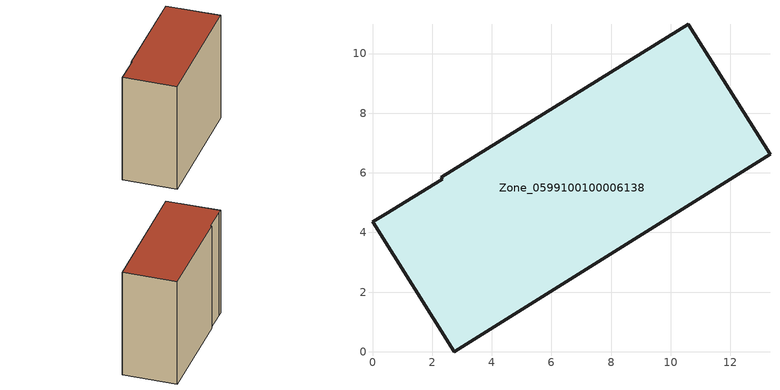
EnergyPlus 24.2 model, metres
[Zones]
Zone_0599100100006138
 floor ground (C_G): 2.3,5.85 10.58,10.98 13.33,6.62 2.74,0 0,4.37 0.43,4.61 2.33,5.78 z0
 wall outside (C_F): 10.58,10.98 2.3,5.85 2.33,5.78 0.43,4.61 0,4.37 2.74,0 13.33,6.62 10.58,10.98 z0:10.73
 roof outside (C_R): 2.33,5.78 0.43,4.61 0,4.37 2.74,0 13.33,6.62 10.58,10.98 2.3,5.85 z10.73
[BUILDING]
Pand.0599100100006138: North Axis=0; Terrain=City; Loads Convergence Tolerance Value=0.04; Temperature Convergence Tolerance Value=0.4; Solar Distribution=FullExterior; Maximum Number of Warmup Days=25; Minimum Number of Warmup Days=1
[Site:Location]
Rotterdam.The.Hague.AP_ZH_NLD Design_Conditions: Latitude=51.96; Longitude=4.45; Time Zone=1; Elevation=-4.5
[SITE:GROUNDTEMPERATURE:BUILDINGSURFACE]
18, 18, 18, 18, 18, 18, 18, 18, 18, 18, 18, 18
[MATERIAL] Thermal Absorptance=0.9; Solar Absorptance=0.7; Visible Absorptance=0.7
Name | Roughness | Thickness | Conductivity | Density | Specific Heat
G.TC.2015-2018 | MediumSmooth | 0.15 | 0.0428571 | 540 | 1210
F.TC.2015-2018 | Rough | 0.3 | 0.0666667 | 1920 | 840
R.TC.2015-2018 | MediumRough | 0.2 | 0.0333333 | 1500 | 1000
[CONSTRUCTION]
C_G: G.TC.2015-2018
C_F: F.TC.2015-2018
C_R: R.TC.2015-2018
[ZONE]
Zone_0599100100006138: Type=1; Multiplier=1; Ceiling Height=Autocalculate; Volume=Autocalculate; Floor Area=autocalculate; Part of Total Floor Area=Yes
[ZONEINFILTRATION:DESIGNFLOWRATE]
Infil_Zone_0599100100006138: Zone or ZoneList or Space or SpaceList=Zone_0599100100006138; Schedule=AlwaysOn; Design Flow Rate Calculation Method=Flow/Area; Flow Rate per Floor Area=0.0015; Constant Term Coefficient=1; Temperature Term Coefficient=0; Velocity Term Coefficient=0; Velocity Squared Term Coefficient=0
[HVACTEMPLATE:ZONE:IDEALLOADSAIRSYSTEM]
Zone_0599100100006138: Maximum Heating Supply Air Temperature=50; Minimum Cooling Supply Air Temperature=13; Maximum Heating Supply Air Humidity Ratio=0.0156; Minimum Cooling Supply Air Humidity Ratio=0.0077; Heating Limit=NoLimit; Cooling Limit=NoLimit; Dehumidification Control Type=ConstantSensibleHeatRatio; Cooling Sensible Heat Ratio=0.7; Dehumidification Setpoint=60; Humidification Control Type=None; Humidification Setpoint=30; Outdoor Air Method=None; Outdoor Air Flow Rate per Person=0.00944; Outdoor Air Flow Rate per Zone Floor Area=0; Outdoor Air Flow Rate per Zone=0; Demand Controlled Ventilation Type=None; Outdoor Air Economizer Type=NoEconomizer; Heat Recovery Type=None; Sensible Heat Recovery Effectiveness=0.7; Latent Heat Recovery Effectiveness=0.65
[ZONECONTROL:THERMOSTAT]
ThermostatControl_Zone_0599100100006138: Zone or ZoneList=Zone_0599100100006138; Control Type Schedule=DualSetpointControlType; Control 1=Thermostat_Zone_0599100100006138; Temperature Difference Between Cutout And Setpoint=0
[THERMOSTATSETPOINT:DUALSETPOINT]
Thermostat_Zone_0599100100006138: Heating Setpoint Temperature Schedule=HeatingSetpoint_Zone_0599100100006138; Cooling Setpoint Temperature Schedule=CoolingSetpoint_Zone_0599100100006138
[SCHEDULE:COMPACT]
HeatingSetpoint_Zone_0599100100006138: Through: 12/31, For: AllDays, Until: 24:00, 21
CoolingSetpoint_Zone_0599100100006138: Through: 12/31, For: AllDays, Until: 24:00, 24
DualSetpointControlType: Through: 12/31, For: AllDays, Until: 24:00, 4
AlwaysOn: Through: 12/31, For: AllDays, Until: 24:00, 1
